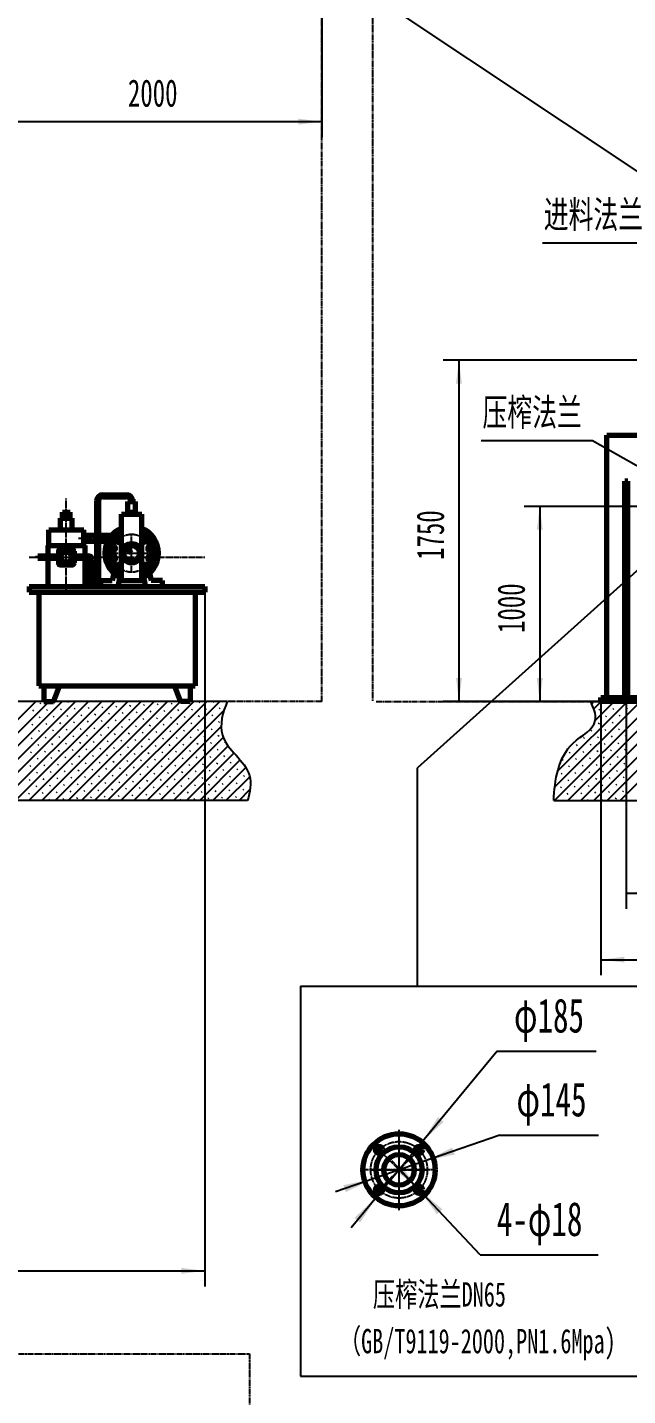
# Model space of a CAD drawing. Header units: millimetres. Extents: x -11880 to 11880, y -8400 to 8400.
# Drawn here: x 2953 to 6029, y -2585 to 4434 of the extents above; entities that cross this region are included whole.
import ezdxf

# ---------------------------------------------------------------- set-up
doc = ezdxf.new("R2010")
doc.units = ezdxf.units.MM
for name, pattern in [('EB_DASH', [6, 3, -3]), ('EB_DASHDOT', [39, 30, -3, 3, -3]), ('EB_DASHDOTDOT', [45, 30, -3, 3, -3, 3, -3])]:
    doc.linetypes.add(name, pattern=pattern)
for name, color, linetype, lineweight in [('CAXA0', 7, 'Continuous', 70), ('CAXA1', 1, 'EB_DASHDOT', 25), ('CAXA2', 6, 'EB_DASH', 25), ('CAXA3', 7, 'Continuous', 25), ('CAXA4', 3, 'Continuous', 25), ('CAXA5', 4, 'Continuous', 25)]:
    doc.layers.add(name, color=color, linetype=linetype, lineweight=lineweight)
doc.styles.add('标准', font='', dxfattribs={"width": 0.667})
doc.styles.get('标准').set_extended_font_data('FangSong_GB2312')
doc.dimstyles.new('标准', dxfattribs={"dimscale": 40, "dimtxt": 3.5, "dimasz": 3, "dimexe": 2, "dimexo": 0, "dimtad": 1, "dimdec": 1, "dimzin": 12, "dimdsep": 46, "dimtxsty": '标准', "dimcen": 0, "dimdle": 4, "dimaunit": 1, "dimazin": 2, "dimtfac": 1, "dimtdec": 3, "dimtmove": 0, "dimatfit": 3, "dimfxl": 1, "dimtolj": 1, "dimtzin": 0, "dimarcsym": 0})

# ---------------------------------------------------------------- blocks, each defined once
blk = doc.blocks.new('*D33')
at = {"layer": 'CAXA4', "linetype": 'Continuous', "lineweight": 25}
blk.add_hatch(color=0, dxfattribs=at).paths.add_polyline_path([(7422.4, 2726.7), (7320.8, 2792.1), (7307.8, 2765.1)], flags=0)
at = {"layer": 'CAXA4', "color": 0, "linetype": 'Continuous', "lineweight": 25}
for p, q in [((6171.1, 3327.7), (5592.3, 3327.7)), ((7422.4, 2726.7), (6171.1, 3327.7))]:
    blk.add_line(p, q, dxfattribs=at)
at = {"layer": 'CAXA4', "color": 0, "linetype": 'Continuous', "lineweight": 25, "insert": (5599.3, 3544.5), "char_height": 140, "attachment_point": 1, "style": '标准'}
blk.add_mtext('\\fFangSong_GB2312|b0|i0|p34;进料法兰', dxfattribs=at)
blk = doc.blocks.new('*D46')
at = {"layer": 'CAXA4', "linetype": 'Continuous', "lineweight": 25}
for points in [[(5164.7, 2726.7), (5149.7, 2606.7), (5179.7, 2606.7)], [(5164.7, 976.7), (5149.7, 1096.7), (5179.7, 1096.7)]]:
    blk.add_hatch(color=0, dxfattribs=at).paths.add_polyline_path(points, flags=0)
at = {"layer": 'CAXA4', "color": 0, "linetype": 'Continuous', "lineweight": 25}
for p, q in [((8175.4, 2726.7), (5084.7, 2726.7)), ((5164.7, 2726.7), (5164.7, 976.7)), ((8192.4, 976.7), (5084.7, 976.7))]:
    blk.add_line(p, q, dxfattribs=at)
at = {"layer": 'CAXA4', "color": 0, "linetype": 'Continuous', "lineweight": 25, "insert": (4947.9, 1702.7), "char_height": 140, "attachment_point": 1, "rotation": 90, "style": '标准'}
blk.add_mtext('\\fFangSong_GB2312|b0|i0|p34;1750', dxfattribs=at)
blk = doc.blocks.new('CAXBLOCK45', base_point=(6122.4, 1916.7))
at = {"layer": 'CAXA0'}
for p, q in [((6379.9, 2431.7), (6339.9, 2391.7)), ((6339.9, 2371.7), (6339.9, 2391.7)), ((6399.9, 2431.7), (6379.9, 2431.7)), ((6399.9, 2451.7), (6419.9, 2451.7)), ((6399.9, 2451.7), (6399.9, 2371.7)), ((6419.9, 2451.7), (6419.9, 2371.7)), ((5922.4, 996.7), (5922.4, 2341.7)), ((5922.4, 2341.7), (6612.4, 2341.7)), ((6332.4, 2371.7), (6612.4, 2371.7)), ((6332.4, 2371.7), (6332.4, 2341.7)), ((6510.4, 2341.7), (6510.4, 2246.7)), ((6524.4, 2341.7), (6524.4, 2246.7)), ((6612.4, 2371.7), (6612.4, 2301.7)), ((6612.4, 2301.7), (6122.4, 1916.7)), ((6510.4, 2246.7), (6524.4, 2246.7)), ((6029.4, 2106.7), (6015.4, 2106.7)), ((6015.4, 996.7), (6015.4, 2106.7)), ((6029.4, 996.7), (6029.4, 2106.7)), ((5922.4, 996.7), (5922.4, 2081.7)), ((6122.4, 996.7), (6122.4, 1916.7)), ((5892.4, 976.7), (5892.4, 996.7)), ((5892.4, 996.7), (6152.4, 996.7)), ((6152.4, 976.7), (6152.4, 996.7)), ((6152.4, 976.7), (5892.4, 976.7))]:
    blk.add_line(p, q, dxfattribs=at)
at = {"layer": 'CAXA0', "color": 6, "linetype": 'EB_DASHDOTDOT', "lineweight": 25}
blk.add_line((6419.9, 2376.7), (6612.4, 2376.7), dxfattribs=at)
at = {"layer": 'CAXA1', "linetype": 'EB_DASHDOT', "lineweight": 25}
for p, q in [((6452.4, 2374.7), (6452.4, 2338.7)), ((6517.4, 2344.7), (6517.4, 2243.7)), ((6582.4, 2374.7), (6582.4, 2338.7)), ((6022.4, 996.7), (6022.4, 2108.3)), ((6022.4, 999.7), (6022.4, 973.7))]:
    blk.add_line(p, q, dxfattribs=at)
at = {"layer": 'CAXA2', "color": 6, "linetype": 'EB_DASH', "lineweight": 25}
for p, q in [((6437.4, 2371.7), (6437.4, 2341.7)), ((6467.4, 2371.7), (6467.4, 2341.7)), ((6567.4, 2371.7), (6567.4, 2341.7)), ((6597.4, 2371.7), (6597.4, 2341.7))]:
    blk.add_line(p, q, dxfattribs=at)
blk = doc.blocks.new('*D50')
at = {"layer": 'CAXA4', "linetype": 'Continuous', "lineweight": 25}
blk.add_hatch(color=0, dxfattribs=at).paths.add_polyline_path([(6443.6, 1976.7), (6346.5, 2048.8), (6331.8, 2022.7)], flags=0)
at = {"layer": 'CAXA4', "color": 0, "linetype": 'Continuous', "lineweight": 25}
for p, q in [((5849, 2313.2), (5278.3, 2313.2)), ((6443.6, 1976.7), (5849, 2313.2))]:
    blk.add_line(p, q, dxfattribs=at)
at = {"layer": 'CAXA4', "color": 0, "linetype": 'Continuous', "lineweight": 25, "insert": (5285.3, 2530), "char_height": 140, "attachment_point": 1, "style": '标准'}
blk.add_mtext('\\fFangSong_GB2312|b0|i0|p34;压榨法兰', dxfattribs=at)
blk = doc.blocks.new('*D51')
at = {"layer": 'CAXA4', "linetype": 'Continuous', "lineweight": 25}
for points in [[(5578.9, 1976.7), (5563.9, 1856.7), (5593.9, 1856.7)], [(5578.9, 976.7), (5563.9, 1096.7), (5593.9, 1096.7)]]:
    blk.add_hatch(color=0, dxfattribs=at).paths.add_polyline_path(points, flags=0)
at = {"layer": 'CAXA4', "color": 0, "linetype": 'Continuous', "lineweight": 25}
for p, q in [((6516.6, 1976.7), (5498.9, 1976.7)), ((5578.9, 1976.7), (5578.9, 976.7)), ((6652.4, 976.7), (5498.9, 976.7))]:
    blk.add_line(p, q, dxfattribs=at)
at = {"layer": 'CAXA4', "color": 0, "linetype": 'Continuous', "lineweight": 25, "insert": (5362.1, 1327.7), "char_height": 140, "attachment_point": 1, "rotation": 90, "style": '标准'}
blk.add_mtext('\\fFangSong_GB2312|b0|i0|p34;1000', dxfattribs=at)
blk = doc.blocks.new('*D53')
at = {"layer": 'CAXA4', "linetype": 'Continuous', "lineweight": 25}
for points in [[(6022.4, -7.3), (6142.4, -22.3), (6142.4, 7.7)], [(8822.4, -7.3), (8702.4, -22.3), (8702.4, 7.7)]]:
    blk.add_hatch(color=0, dxfattribs=at).paths.add_polyline_path(points, flags=0)
at = {"layer": 'CAXA4', "color": 0, "linetype": 'Continuous', "lineweight": 25}
for p, q in [((6022.4, 996.7), (6022.4, -87.3)), ((8822.4, 996.7), (8822.4, -87.3)), ((6022.4, -7.3), (8822.4, -7.3))]:
    blk.add_line(p, q, dxfattribs=at)
at = {"layer": 'CAXA4', "color": 0, "linetype": 'Continuous', "lineweight": 25, "insert": (7273.5, 209.5), "char_height": 140, "attachment_point": 1, "style": '标准'}
blk.add_mtext('\\fFangSong_GB2312|b0|i0|p34;2800', dxfattribs=at)
blk = doc.blocks.new('*D54')
at = {"layer": 'CAXA4', "linetype": 'Continuous', "lineweight": 25}
for points in [[(5892.4, -348.6), (6012.4, -363.6), (6012.4, -333.6)], [(8952.4, -348.6), (8832.4, -363.6), (8832.4, -333.6)]]:
    blk.add_hatch(color=0, dxfattribs=at).paths.add_polyline_path(points, flags=0)
at = {"layer": 'CAXA4', "color": 0, "linetype": 'Continuous', "lineweight": 25}
for p, q in [((5892.4, 996.7), (5892.4, -428.6)), ((8952.4, 996.7), (8952.4, -428.6)), ((5892.4, -348.6), (8952.4, -348.6))]:
    blk.add_line(p, q, dxfattribs=at)
at = {"layer": 'CAXA4', "color": 0, "linetype": 'Continuous', "lineweight": 25, "insert": (7273.5, -131.8), "char_height": 140, "attachment_point": 1, "style": '标准'}
blk.add_mtext('\\fFangSong_GB2312|b0|i0|p34;3060', dxfattribs=at)
blk = doc.blocks.new('CAXBLOCK258', base_point=(3124.4, 1744.7))
at = {"layer": 'CAXA0'}
for p, q in [((3124.4, 1752.2), (3117.9, 1748.4)), ((3117.9, 1748.4), (3117.9, 1740.9)), ((3117.9, 1740.9), (3124.4, 1737.2)), ((3130.9, 1748.4), (3124.4, 1752.2)), ((3124.4, 1737.2), (3130.9, 1740.9)), ((3130.9, 1740.9), (3130.9, 1748.4))]:
    blk.add_line(p, q, dxfattribs=at)
blk.add_circle((3124.4, 1744.7), 6.5, dxfattribs=at)
at = {"layer": 'CAXA1', "linetype": 'EB_DASHDOT', "lineweight": 25}
for p, q in [((3124.4, 1734.2), (3124.4, 1755.2)), ((3133.9, 1744.7), (3114.9, 1744.7))]:
    blk.add_line(p, q, dxfattribs=at)
blk = doc.blocks.new('CAXBLOCK259', base_point=(3124.4, 1744.7))
at = {"layer": 'CAXA0'}
for p, q in [((3124.4, 1752.2), (3117.9, 1748.4)), ((3117.9, 1748.4), (3117.9, 1740.9)), ((3117.9, 1740.9), (3124.4, 1737.2)), ((3130.9, 1748.4), (3124.4, 1752.2)), ((3124.4, 1737.2), (3130.9, 1740.9)), ((3130.9, 1740.9), (3130.9, 1748.4))]:
    blk.add_line(p, q, dxfattribs=at)
blk.add_circle((3124.4, 1744.7), 6.5, dxfattribs=at)
at = {"layer": 'CAXA1', "linetype": 'EB_DASHDOT', "lineweight": 25}
for p, q in [((3124.4, 1734.2), (3124.4, 1755.2)), ((3133.9, 1744.7), (3114.9, 1744.7))]:
    blk.add_line(p, q, dxfattribs=at)
blk = doc.blocks.new('CAXBLOCK260', base_point=(3180.4, 1744.7))
at = {"layer": 'CAXA0'}
for p, q in [((3173.9, 1748.4), (3180.4, 1752.2)), ((3173.9, 1740.9), (3173.9, 1748.4)), ((3180.4, 1737.2), (3173.9, 1740.9)), ((3180.4, 1752.2), (3186.9, 1748.4)), ((3186.9, 1740.9), (3180.4, 1737.2)), ((3186.9, 1748.4), (3186.9, 1740.9))]:
    blk.add_line(p, q, dxfattribs=at)
blk.add_circle((3180.4, 1744.7), 6.5, dxfattribs=at)
at = {"layer": 'CAXA1', "linetype": 'EB_DASHDOT', "lineweight": 25}
for p, q in [((3180.4, 1734.2), (3180.4, 1755.2)), ((3170.9, 1744.7), (3189.9, 1744.7))]:
    blk.add_line(p, q, dxfattribs=at)
blk = doc.blocks.new('CAXBLOCK261', base_point=(3180.4, 1744.7))
at = {"layer": 'CAXA0'}
for p, q in [((3173.9, 1748.4), (3180.4, 1752.2)), ((3173.9, 1740.9), (3173.9, 1748.4)), ((3180.4, 1737.2), (3173.9, 1740.9)), ((3180.4, 1752.2), (3186.9, 1748.4)), ((3186.9, 1740.9), (3180.4, 1737.2)), ((3186.9, 1748.4), (3186.9, 1740.9))]:
    blk.add_line(p, q, dxfattribs=at)
blk.add_circle((3180.4, 1744.7), 6.5, dxfattribs=at)
at = {"layer": 'CAXA1', "linetype": 'EB_DASHDOT', "lineweight": 25}
for p, q in [((3180.4, 1734.2), (3180.4, 1755.2)), ((3170.9, 1744.7), (3189.9, 1744.7))]:
    blk.add_line(p, q, dxfattribs=at)
blk = doc.blocks.new('CAXBLOCK262', base_point=(3124.4, 1688.7))
at = {"layer": 'CAXA0'}
for p, q in [((3117.9, 1692.4), (3124.4, 1696.2)), ((3117.9, 1684.9), (3117.9, 1692.4)), ((3124.4, 1681.2), (3117.9, 1684.9)), ((3124.4, 1696.2), (3130.9, 1692.4)), ((3130.9, 1684.9), (3124.4, 1681.2)), ((3130.9, 1692.4), (3130.9, 1684.9))]:
    blk.add_line(p, q, dxfattribs=at)
blk.add_circle((3124.4, 1688.7), 6.5, dxfattribs=at)
at = {"layer": 'CAXA1', "linetype": 'EB_DASHDOT', "lineweight": 25}
for p, q in [((3133.9, 1688.7), (3114.9, 1688.7)), ((3124.4, 1699.2), (3124.4, 1678.2))]:
    blk.add_line(p, q, dxfattribs=at)
blk = doc.blocks.new('CAXBLOCK263', base_point=(3124.4, 1688.7))
at = {"layer": 'CAXA0'}
for p, q in [((3117.9, 1692.4), (3124.4, 1696.2)), ((3117.9, 1684.9), (3117.9, 1692.4)), ((3124.4, 1681.2), (3117.9, 1684.9)), ((3124.4, 1696.2), (3130.9, 1692.4)), ((3130.9, 1684.9), (3124.4, 1681.2)), ((3130.9, 1692.4), (3130.9, 1684.9))]:
    blk.add_line(p, q, dxfattribs=at)
blk.add_circle((3124.4, 1688.7), 6.5, dxfattribs=at)
at = {"layer": 'CAXA1', "linetype": 'EB_DASHDOT', "lineweight": 25}
for p, q in [((3133.9, 1688.7), (3114.9, 1688.7)), ((3124.4, 1699.2), (3124.4, 1678.2))]:
    blk.add_line(p, q, dxfattribs=at)
blk = doc.blocks.new('CAXBLOCK264', base_point=(3180.4, 1688.7))
at = {"layer": 'CAXA0'}
for p, q in [((3180.4, 1696.2), (3173.9, 1692.4)), ((3173.9, 1692.4), (3173.9, 1684.9)), ((3173.9, 1684.9), (3180.4, 1681.2)), ((3186.9, 1692.4), (3180.4, 1696.2)), ((3180.4, 1681.2), (3186.9, 1684.9)), ((3186.9, 1684.9), (3186.9, 1692.4))]:
    blk.add_line(p, q, dxfattribs=at)
blk.add_circle((3180.4, 1688.7), 6.5, dxfattribs=at)
at = {"layer": 'CAXA1', "linetype": 'EB_DASHDOT', "lineweight": 25}
for p, q in [((3170.9, 1688.7), (3189.9, 1688.7)), ((3180.4, 1699.2), (3180.4, 1678.2))]:
    blk.add_line(p, q, dxfattribs=at)
blk = doc.blocks.new('CAXBLOCK265', base_point=(3418.2, 1805.4))
at = {"layer": 'CAXA0'}
for p, q in [((3410.4, 1807.4), (3416.1, 1813.2)), ((3412.5, 1799.6), (3410.4, 1807.4)), ((3412.5, 1799.6), (3420.4, 1797.6)), ((3423.9, 1811.1), (3416.1, 1813.2)), ((3423.9, 1811.1), (3416.1, 1813.2)), ((3420.4, 1797.6), (3426, 1803.3)), ((3423.9, 1811.1), (3426, 1803.3))]:
    blk.add_line(p, q, dxfattribs=at)
blk.add_circle((3418.2, 1805.4), 8.08, dxfattribs=at)
for start, end in [(45.21262, 225.21262), (225.21262, 45.21262)]:
    blk.add_arc((3418.2, 1805.4), 11.8, start, end, dxfattribs=at)
at = {"layer": 'CAXA1', "linetype": 'EB_DASHDOT', "lineweight": 25}
for p, q in [((3428.8, 1794.9), (3407.7, 1815.8)), ((3407.8, 1794.8), (3428.7, 1815.9))]:
    blk.add_line(p, q, dxfattribs=at)
blk = doc.blocks.new('CAXBLOCK266', base_point=(3393.2, 1761.6))
at = {"layer": 'CAXA0'}
for p, q in [((3385.4, 1759.4), (3387.4, 1767.3)), ((3391.1, 1753.7), (3385.4, 1759.4)), ((3395.2, 1769.4), (3387.4, 1767.3)), ((3395.2, 1769.4), (3387.4, 1767.3)), ((3391.1, 1753.7), (3398.9, 1755.9)), ((3395.2, 1769.4), (3401, 1763.7)), ((3398.9, 1755.9), (3401, 1763.7))]:
    blk.add_line(p, q, dxfattribs=at)
blk.add_circle((3393.2, 1761.6), 8.08, dxfattribs=at)
for start, end in [(75.21262, 255.21262), (255.21262, 75.21262)]:
    blk.add_arc((3393.2, 1761.6), 11.8, start, end, dxfattribs=at)
at = {"layer": 'CAXA1', "linetype": 'EB_DASHDOT', "lineweight": 25}
for p, q in [((3407.5, 1757.8), (3378.8, 1765.3)), ((3389.4, 1747.2), (3396.9, 1775.9))]:
    blk.add_line(p, q, dxfattribs=at)
blk = doc.blocks.new('CAXBLOCK267', base_point=(3393.3, 1711.1))
at = {"layer": 'CAXA0'}
for p, q in [((3391.2, 1718.9), (3385.5, 1713.2)), ((3391.2, 1718.9), (3385.5, 1713.2)), ((3387.7, 1705.4), (3385.5, 1713.2)), ((3395.5, 1703.3), (3387.7, 1705.4)), ((3391.2, 1718.9), (3399, 1716.8)), ((3395.5, 1703.3), (3401.2, 1709)), ((3401.2, 1709), (3399, 1716.8))]:
    blk.add_line(p, q, dxfattribs=at)
blk.add_circle((3393.3, 1711.1), 8.08, dxfattribs=at)
for start, end in [(105.21262, 285.21262), (285.21262, 105.21262)]:
    blk.add_arc((3393.3, 1711.1), 11.8, start, end, dxfattribs=at)
at = {"layer": 'CAXA1', "linetype": 'EB_DASHDOT', "lineweight": 25}
for p, q in [((3407.7, 1715), (3379, 1707.2)), ((3397.2, 1696.8), (3389.5, 1725.4))]:
    blk.add_line(p, q, dxfattribs=at)
blk = doc.blocks.new('CAXBLOCK268', base_point=(3418.7, 1667.5))
at = {"layer": 'CAXA0'}
for p, q in [((3413, 1673.2), (3410.9, 1665.4)), ((3413, 1673.2), (3410.9, 1665.4)), ((3416.7, 1659.7), (3410.9, 1665.4)), ((3413, 1673.2), (3420.8, 1675.3)), ((3424.5, 1661.8), (3416.7, 1659.7)), ((3426.5, 1669.6), (3420.8, 1675.3)), ((3424.5, 1661.8), (3426.5, 1669.6))]:
    blk.add_line(p, q, dxfattribs=at)
blk.add_circle((3418.7, 1667.5), 8.08, dxfattribs=at)
for start, end in [(135.21262, 315.21262), (315.21262, 135.21262)]:
    blk.add_arc((3418.7, 1667.5), 11.8, start, end, dxfattribs=at)
at = {"layer": 'CAXA1', "linetype": 'EB_DASHDOT', "lineweight": 25}
for p, q in [((3429.3, 1657), (3408.2, 1677.9)), ((3429.2, 1678), (3408.3, 1656.9))]:
    blk.add_line(p, q, dxfattribs=at)
blk = doc.blocks.new('CAXBLOCK269', base_point=(3556.6, 1805.4))
at = {"layer": 'CAXA0'}
for p, q in [((3550.9, 1811.1), (3548.8, 1803.3)), ((3554.5, 1797.6), (3548.8, 1803.3)), ((3550.9, 1811.1), (3558.7, 1813.2)), ((3550.9, 1811.1), (3558.7, 1813.2)), ((3562.3, 1799.6), (3554.5, 1797.6)), ((3564.4, 1807.4), (3558.7, 1813.2)), ((3562.3, 1799.6), (3564.4, 1807.4))]:
    blk.add_line(p, q, dxfattribs=at)
blk.add_circle((3556.6, 1805.4), 8.08, dxfattribs=at)
for start, end in [(134.78738, 314.78738), (314.78738, 134.78738)]:
    blk.add_arc((3556.6, 1805.4), 11.8, start, end, dxfattribs=at)
at = {"layer": 'CAXA1', "linetype": 'EB_DASHDOT', "lineweight": 25}
for p, q in [((3546.1, 1794.9), (3567.2, 1815.8)), ((3567.1, 1794.8), (3546.2, 1815.9))]:
    blk.add_line(p, q, dxfattribs=at)
blk = doc.blocks.new('CAXBLOCK270', base_point=(3581.7, 1761.6))
at = {"layer": 'CAXA0'}
for p, q in [((3579.6, 1769.4), (3573.9, 1763.7)), ((3576, 1755.9), (3573.9, 1763.7)), ((3583.8, 1753.7), (3576, 1755.9)), ((3579.6, 1769.4), (3587.4, 1767.3)), ((3579.6, 1769.4), (3587.4, 1767.3)), ((3583.8, 1753.7), (3589.5, 1759.4)), ((3589.5, 1759.4), (3587.4, 1767.3))]:
    blk.add_line(p, q, dxfattribs=at)
blk.add_circle((3581.7, 1761.6), 8.08, dxfattribs=at)
for start, end in [(104.78738, 284.78738), (284.78738, 104.78738)]:
    blk.add_arc((3581.7, 1761.6), 11.8, start, end, dxfattribs=at)
at = {"layer": 'CAXA1', "linetype": 'EB_DASHDOT', "lineweight": 25}
for p, q in [((3567.4, 1757.8), (3596, 1765.3)), ((3585.5, 1747.2), (3577.9, 1775.9))]:
    blk.add_line(p, q, dxfattribs=at)
blk = doc.blocks.new('CAXBLOCK271', base_point=(3581.5, 1711.1))
at = {"layer": 'CAXA0'}
for p, q in [((3573.7, 1709), (3575.8, 1716.8)), ((3579.4, 1703.3), (3573.7, 1709)), ((3583.6, 1718.9), (3575.8, 1716.8)), ((3579.4, 1703.3), (3587.2, 1705.4)), ((3583.6, 1718.9), (3589.3, 1713.2)), ((3583.6, 1718.9), (3589.3, 1713.2)), ((3587.2, 1705.4), (3589.3, 1713.2))]:
    blk.add_line(p, q, dxfattribs=at)
blk.add_circle((3581.5, 1711.1), 8.08, dxfattribs=at)
for start, end in [(74.78738, 254.78738), (254.78738, 74.78738)]:
    blk.add_arc((3581.5, 1711.1), 11.8, start, end, dxfattribs=at)
at = {"layer": 'CAXA1', "linetype": 'EB_DASHDOT', "lineweight": 25}
for p, q in [((3567.2, 1715), (3595.8, 1707.2)), ((3577.6, 1696.8), (3585.4, 1725.4))]:
    blk.add_line(p, q, dxfattribs=at)
blk = doc.blocks.new('CAXBLOCK272', base_point=(3556.1, 1667.5))
at = {"layer": 'CAXA0'}
for p, q in [((3548.3, 1669.6), (3554.1, 1675.3)), ((3550.4, 1661.8), (3548.3, 1669.6)), ((3550.4, 1661.8), (3558.2, 1659.7)), ((3561.9, 1673.2), (3554.1, 1675.3)), ((3558.2, 1659.7), (3563.9, 1665.4)), ((3561.9, 1673.2), (3563.9, 1665.4)), ((3561.9, 1673.2), (3563.9, 1665.4))]:
    blk.add_line(p, q, dxfattribs=at)
blk.add_circle((3556.1, 1667.5), 8.08, dxfattribs=at)
for start, end in [(44.78738, 224.78738), (224.78738, 44.78738)]:
    blk.add_arc((3556.1, 1667.5), 11.8, start, end, dxfattribs=at)
at = {"layer": 'CAXA1', "linetype": 'EB_DASHDOT', "lineweight": 25}
for p, q in [((3545.6, 1657), (3566.6, 1677.9)), ((3545.7, 1678), (3566.6, 1656.9))]:
    blk.add_line(p, q, dxfattribs=at)
blk = doc.blocks.new('CAXBLOCK257', base_point=(3242.4, 1828.8))
at = {"layer": 'CAXA0', "color": 7, "linetype": 'Continuous', "lineweight": 70}
for p, q in [((3339.4, 2036.7), (3460.4, 2036.7)), ((3307.4, 2004.7), (3307.4, 1566.7)), ((3317.4, 2004.7), (3317.4, 1566.7)), ((3339.4, 2026.7), (3460.4, 2026.7)), ((3467.4, 2001.7), (3507.4, 2001.7)), ((3467.4, 1946.7), (3467.4, 2001.7)), ((3482.4, 2001.7), (3482.4, 2004.7)), ((3492.4, 2001.7), (3492.4, 2004.7)), ((3507.4, 1946.7), (3507.4, 2001.7)), ((3122.4, 1856.7), (3122.4, 1916.7)), ((3122.4, 1916.7), (3182.4, 1916.7)), ((3132.4, 1946.7), (3172.4, 1946.7)), ((3132.4, 1916.7), (3132.4, 1946.7)), ((3172.4, 1916.7), (3172.4, 1946.7)), ((3182.4, 1856.7), (3182.4, 1916.7)), ((3434.9, 1596.7), (3434.9, 1936.7)), ((3434.9, 1936.7), (3539.9, 1936.7)), ((3457.4, 1936.7), (3457.4, 1946.7)), ((3457.4, 1946.7), (3517.4, 1946.7)), ((3517.4, 1936.7), (3517.4, 1946.7)), ((3539.9, 1596.7), (3539.9, 1936.7)), ((3062.4, 1776.7), (3062.4, 1856.7)), ((3062.4, 1856.7), (3242.4, 1856.7)), ((3242.4, 1776.7), (3242.4, 1856.7)), ((3242.4, 1828.8), (3307.4, 1828.8)), ((3317.4, 1828.8), (3385.3, 1828.8)), ((3057.4, 1776.7), (3247.4, 1776.7)), ((3057.4, 1776.7), (3057.4, 1722.7)), ((3122.4, 1756.7), (3182.4, 1756.7)), ((3242.4, 1798.8), (3307.4, 1798.8)), ((3247.4, 1776.7), (3247.4, 1566.7)), ((3317.4, 1798.8), (3364.7, 1798.8)), ((3393.6, 1798.8), (3398.2, 1798.8)), ((3487.4, 1736.7), (3459, 1764.8)), ((3459, 1764.8), (3460.2, 1762.7)), ((3459, 1764.8), (3461.1, 1763.6)), ((3460.2, 1762.7), (3460.2, 1763.6)), ((3461.1, 1763.6), (3460.2, 1763.6)), ((3007.4, 1722.7), (3102.4, 1722.7)), ((3007.4, 1722.7), (3007.4, 1710.7)), ((3007.4, 1710.7), (3102.4, 1710.7)), ((3057.4, 1710.7), (3057.4, 1566.7)), ((3102.4, 1730.7), (3122.4, 1730.7)), ((3102.4, 1730.7), (3102.4, 1702.7)), ((3102.4, 1702.7), (3122.4, 1702.7)), ((3112.4, 1746.7), (3112.4, 1730.7)), ((3112.4, 1702.7), (3112.4, 1686.7)), ((3122.4, 1730.7), (3122.4, 1702.7)), ((3137.4, 1741.7), (3167.4, 1741.7)), ((3137.4, 1691.7), (3167.4, 1691.7)), ((3202.4, 1730.7), (3182.4, 1730.7)), ((3182.4, 1730.7), (3182.4, 1702.7)), ((3202.4, 1702.7), (3182.4, 1702.7)), ((3192.4, 1746.7), (3192.4, 1730.7)), ((3192.4, 1702.7), (3192.4, 1686.7)), ((3202.4, 1730.7), (3202.4, 1702.7)), ((3202.4, 1722.7), (3265.4, 1722.7)), ((3202.4, 1710.7), (3265.4, 1710.7)), ((3275.4, 1700.7), (3275.4, 1566.7)), ((3287.4, 1700.7), (3287.4, 1566.7)), ((3122.4, 1676.7), (3182.4, 1676.7)), ((3395.5, 1634.5), (3387.4, 1596.7)), ((3579.4, 1634.5), (3587.5, 1596.7)), ((2962.4, 1566.7), (2962.4, 1536.7)), ((2962.4, 1566.7), (3862.4, 1566.7)), ((3287.4, 1566.7), (3287.4, 1596.7)), ((3329.2, 1596.7), (3387.4, 1596.7)), ((3329.2, 1566.7), (3329.2, 1596.7)), ((3426.7, 1613.3), (3416.7, 1566.7)), ((3434.9, 1596.7), (3539.9, 1596.7)), ((3548.2, 1613.3), (3558.2, 1566.7)), ((3645.7, 1596.7), (3587.5, 1596.7)), ((3645.7, 1566.7), (3645.7, 1596.7)), ((3862.4, 1566.7), (3862.4, 1536.7)), ((2962.4, 1536.7), (3862.4, 1536.7)), ((3012.4, 1536.7), (3012.4, 1056.7)), ((3812.4, 1536.7), (3812.4, 1056.7)), ((3012.4, 1056.7), (3812.4, 1056.7)), ((3037.6, 1056.7), (3037.6, 976.7)), ((3087.6, 976.7), (3117.6, 1056.7)), ((3737.2, 976.7), (3707.2, 1056.7)), ((3787.2, 1056.7), (3787.2, 976.7)), ((3037.6, 976.7), (3087.6, 976.7)), ((3787.2, 976.7), (3737.2, 976.7))]:
    blk.add_line(p, q, dxfattribs=at)
for centre, radius in [((3152.4, 1931.7), 12.1), ((3487.4, 1736.7), 50), ((3447.4, 1736.7), 2.5), ((3527.4, 1736.7), 2.5)]:
    blk.add_circle(centre, radius, dxfattribs=at)
at = {"layer": 'CAXA0', "color": 6, "linetype": 'Continuous', "lineweight": 70}
blk.add_circle((3487.4, 1736.7), 40, dxfattribs=at)
at = {"layer": 'CAXA0', "color": 7, "linetype": 'Continuous', "lineweight": 70}
for centre, radius, start, end in [((3339.4, 2004.7), 32, 90, 180), ((3460.4, 2004.7), 32, 0, 90), ((3339.4, 2004.7), 22, 90, 180), ((3460.4, 2004.7), 22, 0, 90), ((3487.4, 1736.7), 137.5, 112.44635, 247.55365), ((3487.4, 1736.7), 112.5, 117.81814, 242.18186), ((3487.4, 1736.7), 137.5, 292.44635, 67.55365), ((3487.4, 1736.7), 112.5, 297.81814, 62.18186), ((3122.4, 1746.7), 10, 90, 180), ((3182.4, 1746.7), 10, 0, 90), ((3122.4, 1686.7), 10, 180, 270), ((3121.8, 1744.5), 15.9, 272.20843, 349.62033), ((3121.8, 1688.8), 15.9, 10.37967, 87.79157), ((3183, 1744.5), 15.9, 190.37967, 267.79157), ((3183, 1688.8), 15.9, 92.20843, 169.62033), ((3182.4, 1686.7), 10, 270, 0), ((3265.4, 1700.7), 22, 0, 90), ((3265.4, 1700.7), 10, 0, 90)]:
    blk.add_arc(centre, radius, start, end, dxfattribs=at)
at = {"layer": 'CAXA1', "color": 1, "linetype": 'EB_DASHDOT', "lineweight": 25}
for p, q in [((3152.4, 1546.4), (3152.4, 2017.5)), ((3214.7, 1813.8), (3398.2, 1813.8)), ((2962.4, 1716.7), (3862.4, 1716.7))]:
    blk.add_line(p, q, dxfattribs=at)
at = {"layer": 'CAXA1', "color": 7, "linetype": 'EB_DASHDOT', "lineweight": 25}
for p, q in [((3137.3, 1931.7), (3167.6, 1931.7)), ((3487.4, 1636.2), (3487.4, 1837.2)), ((3487.4, 1693.7), (3487.4, 1779.7)), ((3386.9, 1736.7), (3587.9, 1736.7)), ((3444.4, 1736.7), (3530.4, 1736.7))]:
    blk.add_line(p, q, dxfattribs=at)
at = {"layer": 'CAXA1', "color": 1, "linetype": 'EB_DASHDOT', "lineweight": 25}
blk.add_circle((3487.4, 1736.7), 97.5, dxfattribs=at)
at = {"layer": 'CAXA0', "color": 7, "linetype": 'Continuous', "lineweight": 70}
for name, p in [('CAXBLOCK258', (3124.4, 1744.7)), ('CAXBLOCK259', (3124.4, 1744.7)), ('CAXBLOCK260', (3180.4, 1744.7)), ('CAXBLOCK261', (3180.4, 1744.7)), ('CAXBLOCK266', (3393.2, 1761.6)), ('CAXBLOCK265', (3418.2, 1805.4)), ('CAXBLOCK269', (3556.6, 1805.4)), ('CAXBLOCK270', (3581.7, 1761.6)), ('CAXBLOCK262', (3124.4, 1688.7)), ('CAXBLOCK263', (3124.4, 1688.7)), ('CAXBLOCK264', (3180.4, 1688.7)), ('CAXBLOCK267', (3393.3, 1711.1)), ('CAXBLOCK271', (3581.5, 1711.1)), ('CAXBLOCK268', (3418.7, 1667.5)), ('CAXBLOCK272', (3556.1, 1667.5))]:
    blk.add_blockref(name, p, dxfattribs=at)
blk = doc.blocks.new('*D304')
at = {"layer": 'CAXA4', "linetype": 'Continuous', "lineweight": 25}
for points in [[(-9267.6, -1944.8), (-9147.6, -1959.8), (-9147.6, -1929.8)], [(3862.4, -1944.8), (3742.4, -1959.8), (3742.4, -1929.8)]]:
    blk.add_hatch(color=0, dxfattribs=at).paths.add_polyline_path(points, flags=0)
at = {"layer": 'CAXA4', "color": 0, "linetype": 'Continuous', "lineweight": 25}
for p, q in [((-9267.6, 2376.7), (-9267.6, -2024.8)), ((3862.4, 1536.7), (3862.4, -2024.8)), ((-9267.6, -1944.8), (3862.4, -1944.8))]:
    blk.add_line(p, q, dxfattribs=at)
at = {"layer": 'CAXA4', "color": 0, "linetype": 'Continuous', "lineweight": 25, "insert": (-2890.5, -1728), "char_height": 140, "attachment_point": 1, "style": '标准'}
blk.add_mtext('\\fFangSong_GB2312|b0|i0|p34;13130', dxfattribs=at)
blk = doc.blocks.new('CAXBLOCK312')
at = {"layer": 'CAXA0', "color": 0, "linetype": 'Continuous', "lineweight": 25}
for p, q in [((5654.6, 468.5), (6162.8, 976.7)), ((5656.4, 537.7), (6095.4, 976.7)), ((5670.9, 619.5), (6028.1, 976.7)), ((5721.9, 468.5), (6230.1, 976.7)), ((5789.3, 468.5), (6297.5, 976.7)), ((5849.7, 966.7), (5853.3, 970.3)), ((5855.7, 939), (5893.4, 976.7)), ((5856.6, 468.5), (6364.8, 976.7)), ((5863.7, 879.7), (5960.7, 976.7)), ((5883.4, 933), (5887, 936.6)), ((5920.7, 970.3), (5924.3, 973.9)), ((5924, 468.5), (6432.2, 976.7)), ((5954.4, 936.6), (5958, 940.2)), ((5991.3, 468.5), (6442.4, 919.6)), ((5991.6, 973.9), (5994.4, 976.7)), ((6025.3, 940.2), (6028.9, 943.8)), ((5879.8, 862.1), (5883.4, 865.7)), ((5917.1, 899.4), (5920.7, 903)), ((5950.8, 865.7), (5954.4, 869.3)), ((5988, 903), (5991.6, 906.6)), ((6021.7, 869.3), (6025.3, 872.9)), ((5805.3, 787.6), (5808.9, 791.2)), ((5842.6, 824.8), (5846.1, 828.4)), ((5876.2, 791.2), (5879.8, 794.8)), ((5913.5, 828.4), (5917.1, 832)), ((5947.2, 794.8), (5950.8, 798.3)), ((5984.4, 832), (5988, 835.6)), ((6018.1, 798.3), (6021.7, 801.9)), ((5730.8, 713), (5734.3, 716.6)), ((5768, 750.3), (5771.6, 753.9)), ((5801.7, 716.6), (5805.3, 720.2)), ((5839, 753.9), (5842.6, 757.5)), ((5872.6, 720.2), (5876.2, 723.8)), ((5909.9, 757.5), (5913.5, 761.1)), ((5943.6, 723.8), (5947.2, 727.4)), ((5980.9, 761.1), (5984.4, 764.7)), ((6014.5, 727.4), (6018.1, 731)), ((5693.5, 675.8), (5697.1, 679.4)), ((5727.2, 642.1), (5730.8, 645.7)), ((5764.4, 679.4), (5768, 682.9)), ((5798.1, 645.7), (5801.7, 649.3)), ((5835.4, 682.9), (5839, 686.5)), ((5869, 649.3), (5872.6, 652.9)), ((5906.3, 686.5), (5909.9, 690.1)), ((5940, 652.9), (5943.6, 656.5)), ((5977.3, 690.1), (5980.9, 693.7)), ((6010.9, 656.5), (6014.5, 660)), ((5689.9, 604.8), (5693.5, 608.4)), ((5723.6, 571.1), (5727.2, 574.7)), ((5760.8, 608.4), (5764.4, 612)), ((5794.5, 574.7), (5798.1, 578.3)), ((5831.8, 612), (5835.4, 615.6)), ((5865.5, 578.3), (5869, 581.9)), ((5902.7, 615.6), (5906.3, 619.2)), ((5936.4, 581.9), (5940, 585.5)), ((5973.7, 619.2), (5977.3, 622.8)), ((6007.3, 585.5), (6010.9, 589.1)), ((5686.3, 533.9), (5689.9, 537.5)), ((5720, 500.2), (5723.6, 503.8)), ((5757.2, 537.5), (5760.8, 541.1)), ((5790.9, 503.8), (5794.5, 507.4)), ((5828.2, 541.1), (5831.8, 544.7)), ((5861.9, 507.4), (5865.5, 511)), ((5899.1, 544.7), (5902.7, 548.2)), ((5932.8, 511), (5936.4, 514.6)), ((5970.1, 548.2), (5973.7, 551.8)), ((6003.8, 514.6), (6007.3, 518.2)), ((5755.6, 468.5), (5757.2, 470.1)), ((5824.6, 470.1), (5828.2, 473.7)), ((5895.5, 473.7), (5899.1, 477.3)), ((5966.5, 477.3), (5970.1, 480.9))]:
    blk.add_line(p, q, dxfattribs=at)
blk = doc.blocks.new('CAXBLOCK313')
at = {"layer": 'CAXA0', "color": 0, "linetype": 'Continuous', "lineweight": 25}
for p, q in [((2489, 468.5), (2997.2, 976.7)), ((2556.4, 468.5), (3064.6, 976.7)), ((2623.7, 468.5), (3131.9, 976.7)), ((2691.1, 468.5), (3199.3, 976.7)), ((2758.4, 468.5), (3266.6, 976.7)), ((2825.8, 468.5), (3334, 976.7)), ((2893.1, 468.5), (3401.3, 976.7)), ((2960.5, 468.5), (3468.7, 976.7)), ((2981.9, 927.7), (2985.5, 931.3)), ((3019.2, 964.9), (3022.8, 968.5)), ((3027.8, 468.5), (3536, 976.7)), ((3052.8, 931.3), (3056.4, 934.8)), ((3090.1, 968.5), (3093.7, 972.1)), ((3095.2, 468.5), (3603.4, 976.7)), ((3123.8, 934.8), (3127.4, 938.4)), ((3161.1, 972.1), (3164.6, 975.7)), ((3162.6, 468.5), (3670.8, 976.7)), ((3194.7, 938.4), (3198.3, 942)), ((3229.9, 468.5), (3738.1, 976.7)), ((3232, 975.7), (3233, 976.7)), ((3265.7, 942), (3269.3, 945.6)), ((3297.3, 468.5), (3805.5, 976.7)), ((3336.6, 945.6), (3340.2, 949.2)), ((3364.6, 468.5), (3872.8, 976.7)), ((3370.3, 911.9), (3373.9, 915.5)), ((3407.6, 949.2), (3411.2, 952.8)), ((3432, 468.5), (3940.2, 976.7)), ((3441.2, 915.5), (3444.8, 919.1)), ((3478.5, 952.8), (3482.1, 956.4)), ((3499.3, 468.5), (3960.6, 929.8)), ((3512.2, 919.1), (3515.8, 922.7)), ((3549.4, 956.4), (3553, 960)), ((3583.1, 922.7), (3586.7, 926.3)), ((3620.4, 960), (3624, 963.6)), ((3654.1, 926.3), (3657.7, 929.9)), ((3691.3, 963.6), (3694.9, 967.2)), ((3725, 929.9), (3728.6, 933.5)), ((3762.3, 967.2), (3765.9, 970.8)), ((3796, 933.5), (3799.5, 937.1)), ((3833.2, 970.8), (3836.8, 974.4)), ((3866.9, 937.1), (3870.5, 940.7)), ((3904.2, 974.4), (3906.5, 976.7)), ((3937.8, 940.7), (3941.4, 944.3)), ((2978.3, 856.7), (2981.9, 860.3)), ((3015.6, 894), (3019.2, 897.6)), ((3049.2, 860.3), (3052.8, 863.9)), ((3086.5, 897.6), (3090.1, 901.2)), ((3120.2, 863.9), (3123.8, 867.5)), ((3157.5, 901.2), (3161.1, 904.8)), ((3191.1, 867.5), (3194.7, 871.1)), ((3228.4, 904.8), (3232, 908.4)), ((3262.1, 871.1), (3265.7, 874.7)), ((3299.3, 908.4), (3302.9, 911.9)), ((3333, 874.7), (3336.6, 878.3)), ((3366.7, 841), (3370.3, 844.6)), ((3404, 878.3), (3407.6, 881.9)), ((3437.6, 844.6), (3441.2, 848.2)), ((3474.9, 881.9), (3478.5, 885.5)), ((3508.6, 848.2), (3512.2, 851.8)), ((3545.9, 885.5), (3549.4, 889)), ((3566.7, 468.5), (3946.3, 848.1)), ((3579.5, 851.8), (3583.1, 855.4)), ((3616.8, 889), (3620.4, 892.6)), ((3650.5, 855.4), (3654.1, 859)), ((3687.7, 892.6), (3691.3, 896.2)), ((3721.4, 859), (3725, 862.6)), ((3758.7, 896.2), (3762.3, 899.8)), ((3792.4, 862.6), (3796, 866.1)), ((3829.6, 899.8), (3833.2, 903.4)), ((3863.3, 866.1), (3866.9, 869.7)), ((3900.6, 903.4), (3904.2, 907)), ((3934.3, 869.7), (3937.8, 873.3)), ((2974.7, 785.8), (2978.3, 789.4)), ((3012, 823), (3015.6, 826.6)), ((3045.7, 789.4), (3049.2, 793)), ((3082.9, 826.6), (3086.5, 830.2)), ((3116.6, 793), (3120.2, 796.5)), ((3153.9, 830.2), (3157.5, 833.8)), ((3187.5, 796.5), (3191.1, 800.1)), ((3224.8, 833.8), (3228.4, 837.4)), ((3258.5, 800.1), (3262.1, 803.7)), ((3295.8, 837.4), (3299.3, 841)), ((3329.4, 803.7), (3333, 807.3)), ((3363.1, 770.1), (3366.7, 773.6)), ((3400.4, 807.3), (3404, 810.9)), ((3434, 773.6), (3437.6, 777.2)), ((3471.3, 810.9), (3474.9, 814.5)), ((3505, 777.2), (3508.6, 780.8)), ((3542.3, 814.5), (3545.9, 818.1)), ((3575.9, 780.8), (3579.5, 784.4)), ((3613.2, 818.1), (3616.8, 821.7)), ((3634, 468.5), (3956.6, 791)), ((3646.9, 784.4), (3650.5, 788)), ((3684.2, 821.7), (3687.7, 825.3)), ((3717.8, 788), (3721.4, 791.6)), ((3755.1, 825.3), (3758.7, 828.9)), ((3788.8, 791.6), (3792.4, 795.2)), ((3826, 828.9), (3829.6, 832.5)), ((3859.7, 795.2), (3863.3, 798.8)), ((3897, 832.5), (3900.6, 836.1)), ((3930.7, 798.8), (3934.3, 802.4)), ((2971.1, 714.8), (2974.7, 718.4)), ((3008.4, 752.1), (3012, 755.7)), ((3042.1, 718.4), (3045.7, 722)), ((3079.3, 755.7), (3082.9, 759.3)), ((3113, 722), (3116.6, 725.6)), ((3150.3, 759.3), (3153.9, 762.9)), ((3183.9, 725.6), (3187.5, 729.2)), ((3221.2, 762.9), (3224.8, 766.5)), ((3254.9, 729.2), (3258.5, 732.8)), ((3292.2, 766.5), (3295.8, 770.1)), ((3325.8, 732.8), (3329.4, 736.4)), ((3359.5, 699.1), (3363.1, 702.7)), ((3396.8, 736.4), (3400.4, 740)), ((3430.5, 702.7), (3434, 706.3)), ((3467.7, 740), (3471.3, 743.6)), ((3501.4, 706.3), (3505, 709.9)), ((3538.7, 743.6), (3542.3, 747.2)), ((3572.3, 709.9), (3575.9, 713.5)), ((3609.6, 747.2), (3613.2, 750.7)), ((3643.3, 713.5), (3646.9, 717.1)), ((3680.6, 750.7), (3684.2, 754.3)), ((3701.4, 468.5), (3981.5, 748.6)), ((3714.2, 717.1), (3717.8, 720.7)), ((3751.5, 754.3), (3755.1, 757.9)), ((3768.7, 468.5), (4012.1, 711.8)), ((3785.2, 720.7), (3788.8, 724.3)), ((3822.4, 757.9), (3826, 761.5)), ((3856.1, 724.3), (3859.7, 727.8)), ((3893.4, 761.5), (3897, 765.1)), ((3927.1, 727.8), (3930.7, 731.4)), ((3964.3, 765.1), (3967.9, 768.7)), ((2967.5, 643.9), (2971.1, 647.5)), ((3004.8, 681.2), (3008.4, 684.7)), ((3038.5, 647.5), (3042.1, 651.1)), ((3075.7, 684.7), (3079.3, 688.3)), ((3109.4, 651.1), (3113, 654.7)), ((3146.7, 688.3), (3150.3, 691.9)), ((3180.4, 654.7), (3183.9, 658.3)), ((3217.6, 691.9), (3221.2, 695.5)), ((3251.3, 658.3), (3254.9, 661.8)), ((3288.6, 695.5), (3292.2, 699.1)), ((3322.2, 661.8), (3325.8, 665.4)), ((3393.2, 665.4), (3396.8, 669)), ((3426.9, 631.8), (3430.5, 635.4)), ((3464.1, 669), (3467.7, 672.6)), ((3497.8, 635.4), (3501.4, 638.9)), ((3535.1, 672.6), (3538.7, 676.2)), ((3568.8, 638.9), (3572.3, 642.5)), ((3606, 676.2), (3609.6, 679.8)), ((3639.7, 642.5), (3643.3, 646.1)), ((3677, 679.8), (3680.6, 683.4)), ((3710.6, 646.1), (3714.2, 649.7)), ((3747.9, 683.4), (3751.5, 687)), ((3781.6, 649.7), (3785.2, 653.3)), ((3818.9, 687), (3822.4, 690.6)), ((3836.1, 468.5), (4043.8, 676.2)), ((3852.5, 653.3), (3856.1, 656.9)), ((3889.8, 690.6), (3893.4, 694.2)), ((3903.4, 468.5), (4072.6, 637.7)), ((3923.5, 656.9), (3927.1, 660.5)), ((3960.7, 694.2), (3964.3, 697.8)), ((3994.4, 660.5), (3998, 664.1)), ((2963.9, 572.9), (2967.5, 576.5)), ((3001.2, 610.2), (3004.8, 613.8)), ((3034.9, 576.5), (3038.5, 580.1)), ((3072.1, 613.8), (3075.7, 617.4)), ((3105.8, 580.1), (3109.4, 583.7)), ((3143.1, 617.4), (3146.7, 621)), ((3176.8, 583.7), (3180.4, 587.3)), ((3214, 621), (3217.6, 624.6)), ((3247.7, 587.3), (3251.3, 590.9)), ((3285, 624.6), (3288.6, 628.2)), ((3318.7, 590.9), (3322.2, 594.5)), ((3355.9, 628.2), (3359.5, 631.8)), ((3389.6, 594.5), (3393.2, 598.1)), ((3423.3, 560.8), (3426.9, 564.4)), ((3460.5, 598.1), (3464.1, 601.7)), ((3494.2, 564.4), (3497.8, 568)), ((3531.5, 601.7), (3535.1, 605.3)), ((3565.2, 568), (3568.8, 571.6)), ((3602.4, 605.3), (3606, 608.9)), ((3636.1, 571.6), (3639.7, 575.2)), ((3673.4, 608.9), (3677, 612.5)), ((3707, 575.2), (3710.6, 578.8)), ((3744.3, 612.5), (3747.9, 616)), ((3778, 578.8), (3781.6, 582.4)), ((3815.3, 616), (3818.9, 619.6)), ((3848.9, 582.4), (3852.5, 586)), ((3886.2, 619.6), (3889.8, 623.2)), ((3919.9, 586), (3923.5, 589.6)), ((3957.1, 623.2), (3960.7, 626.8)), ((3970.8, 468.5), (4092.6, 590.3)), ((3990.8, 589.6), (3994.4, 593.1)), ((4028.1, 626.8), (4031.7, 630.4)), ((4061.8, 593.1), (4065.4, 596.7)), ((2960.3, 502), (2963.9, 505.6)), ((2997.6, 539.3), (3001.2, 542.9)), ((3031.3, 505.6), (3034.9, 509.2)), ((3068.6, 542.9), (3072.1, 546.4)), ((3102.2, 509.2), (3105.8, 512.8)), ((3139.5, 546.4), (3143.1, 550)), ((3173.2, 512.8), (3176.8, 516.4)), ((3210.4, 550), (3214, 553.6)), ((3244.1, 516.4), (3247.7, 520)), ((3281.4, 553.6), (3285, 557.2)), ((3315.1, 520), (3318.7, 523.5)), ((3352.3, 557.2), (3355.9, 560.8)), ((3386, 523.5), (3389.6, 527.1)), ((3419.7, 489.9), (3423.3, 493.5)), ((3456.9, 527.1), (3460.5, 530.7)), ((3490.6, 493.5), (3494.2, 497.1)), ((3527.9, 530.7), (3531.5, 534.3)), ((3561.6, 497.1), (3565.2, 500.6)), ((3598.8, 534.3), (3602.4, 537.9)), ((3632.5, 500.6), (3636.1, 504.2)), ((3669.8, 537.9), (3673.4, 541.5)), ((3703.5, 504.2), (3707, 507.8)), ((3740.7, 541.5), (3744.3, 545.1)), ((3774.4, 507.8), (3778, 511.4)), ((3811.7, 545.1), (3815.3, 548.7)), ((3845.3, 511.4), (3848.9, 515)), ((3882.6, 548.7), (3886.2, 552.3)), ((3916.3, 515), (3919.9, 518.6)), ((3953.6, 552.3), (3957.1, 555.9)), ((3987.2, 518.6), (3990.8, 522.2)), ((4024.5, 555.9), (4028.1, 559.5)), ((4038.1, 468.5), (4093.5, 523.8)), ((4058.2, 522.2), (4061.8, 525.8)), ((4095.4, 559.5), (4095.9, 559.9)), ((2994.2, 468.5), (2997.6, 471.9)), ((3065, 471.9), (3068.6, 475.5)), ((3135.9, 475.5), (3139.5, 479.1)), ((3206.8, 479.1), (3210.4, 482.7)), ((3277.8, 482.7), (3281.4, 486.3)), ((3348.7, 486.3), (3352.3, 489.9)), ((3667.7, 468.5), (3669.8, 470.6)), ((3737.1, 470.6), (3740.7, 474.2)), ((3808.1, 474.2), (3811.7, 477.7)), ((3879, 477.7), (3882.6, 481.3)), ((3950, 481.3), (3953.6, 484.9)), ((4020.9, 484.9), (4024.5, 488.5))]:
    blk.add_line(p, q, dxfattribs=at)
blk = doc.blocks.new('*D429')
at = {"layer": 'CAXA4', "linetype": 'Continuous', "lineweight": 25}
for points in [[(2772.4, 3950.8), (2892.4, 3935.8), (2892.4, 3965.8)], [(4462.4, 3950.8), (4342.4, 3935.8), (4342.4, 3965.8)]]:
    blk.add_hatch(color=0, dxfattribs=at).paths.add_polyline_path(points, flags=0)
at = {"layer": 'CAXA4', "color": 0, "linetype": 'Continuous', "lineweight": 25}
for p, q in [((4462.4, 5476.7), (4462.4, 3870.8)), ((2772.4, 3286.7), (2772.4, 4030.8)), ((2772.4, 3950.8), (4462.4, 3950.8))]:
    blk.add_line(p, q, dxfattribs=at)
at = {"layer": 'CAXA4', "color": 0, "linetype": 'Continuous', "lineweight": 25, "insert": (3468.5, 4167.6), "char_height": 140, "attachment_point": 1, "style": '标准'}
blk.add_mtext('\\fFangSong_GB2312|b0|i0|p34;2000', dxfattribs=at)
blk = doc.blocks.new('CAXBLOCK372', base_point=(4722.1, -1399.7))
at = {"layer": 'CAXA0'}
for centre, radius in [((4857.8, -1426.8), 185), ((4755.3, -1324.3), 18), ((4857.8, -1426.8), 118), ((4960.3, -1324.3), 18), ((4857.8, -1426.8), 78), ((4755.3, -1529.4), 18), ((4960.3, -1529.4), 18)]:
    blk.add_circle(centre, radius, dxfattribs=at)
at = {"layer": 'CAXA1', "linetype": 'EB_DASHDOT', "lineweight": 25}
for p, q in [((4857.8, -1633), (4857.8, -1221)), ((4857.8, -1617.8), (4857.8, -1235.8)), ((4992.9, -1561.9), (4722.7, -1291.8)), ((4722.7, -1561.9), (4992.9, -1291.8)), ((5048.8, -1426.8), (4666.8, -1426.8)), ((4711.8, -1426.8), (5003.8, -1426.8))]:
    blk.add_line(p, q, dxfattribs=at)
blk.add_circle((4857.8, -1426.8), 145, dxfattribs=at)
blk = doc.blocks.new('*D432')
at = {"layer": 'CAXA4', "linetype": 'Continuous', "lineweight": 25}
for points in [[(4975.7, -1284.3), (5056.9, -1156.8), (5085.8, -1180.7)], [(4739.9, -1569.4), (4629.8, -1673), (4658.7, -1696.9)]]:
    blk.add_hatch(color=0, dxfattribs=at).paths.add_polyline_path(points, flags=0)
at = {"layer": 'CAXA4', "color": 0, "linetype": 'Continuous', "lineweight": 25}
for q in [(4612.4, -1723.5), (5867.7, -818.5)]:
    blk.add_line((5361.2, -818.5), q, dxfattribs=at)
at = {"layer": 'CAXA4', "color": 0, "linetype": 'Continuous', "lineweight": 25, "insert": (5446.7, -547.5), "char_height": 175, "attachment_point": 1, "style": '标准'}
blk.add_mtext('\\fFangSong_GB2312|b0|i0|p34;φ185', dxfattribs=at)
blk = doc.blocks.new('*D433')
at = {"layer": 'CAXA4', "linetype": 'Continuous', "lineweight": 25}
for points in [[(4994.9, -1379.5), (5130.5, -1312.8), (5142.8, -1348.2)], [(4720.8, -1474.2), (4572.9, -1505.4), (4585.1, -1540.9)]]:
    blk.add_hatch(color=0, dxfattribs=at).paths.add_polyline_path(points, flags=0)
at = {"layer": 'CAXA4', "color": 0, "linetype": 'Continuous', "lineweight": 25}
for q in [(4531.7, -1539.5), (5880.7, -1248.5)]:
    blk.add_line((5374.1, -1248.5), q, dxfattribs=at)
at = {"layer": 'CAXA4', "color": 0, "linetype": 'Continuous', "lineweight": 25, "insert": (5459.6, -977.5), "char_height": 175, "attachment_point": 1, "style": '标准'}
blk.add_mtext('\\fFangSong_GB2312|b0|i0|p34;φ145', dxfattribs=at)
blk = doc.blocks.new('*D434')
at = {"layer": 'CAXA4', "linetype": 'Continuous', "lineweight": 25}
for points in [[(4957.6, -1526.5), (4868.5, -1404.3), (4841.2, -1430)], [(4963.1, -1532.3), (5079.5, -1628.7), (5052.2, -1654.4)]]:
    blk.add_hatch(color=0, dxfattribs=at).paths.add_polyline_path(points, flags=0)
at = {"layer": 'CAXA4', "color": 0, "linetype": 'Continuous', "lineweight": 25}
for q in [(4820.6, -1380.8), (5877.6, -1862.4)]:
    blk.add_line((5273.6, -1862.4), q, dxfattribs=at)
at = {"layer": 'CAXA4', "color": 0, "linetype": 'Continuous', "lineweight": 25, "insert": (5359.1, -1591.4), "char_height": 175, "attachment_point": 1, "style": '标准'}
blk.add_mtext('\\fFangSong_GB2312|b0|i0|p34;4-φ18', dxfattribs=at)

msp = doc.modelspace()

# ---------------------------------------------------------------- linework, layer by layer
at = {"layer": 'CAXA3', "color": 5, "linetype": 'EB_DASHDOTDOT', "lineweight": 25}
for p, q in [((4462.38, 976.67), (4462.38, 5476.67)), ((4722.44, 5476.67), (4722.44, 976.67)), ((4462.38, 976.67), (-10726.35, 976.67)), ((4741.36, 976.67), (5838, 976.67)), ((-10726.35, -2370.16), (4091.03, -2370.16)), ((4091.03, -2370.16), (4091.03, -7770.16))]:
    msp.add_line(p, q, dxfattribs=at)
at = {"layer": 'CAXA3', "color": 2}
for p, q in [((3977.63, 976.67), (1992.05, 976.67)), ((5838, 976.67), (6417.44, 976.67)), ((5838, 976.67), (9054.13, 976.67)), ((4081.51, 468.47), (1907.38, 468.47)), ((5650.26, 468.47), (9170.46, 468.47))]:
    msp.add_line(p, q, dxfattribs=at)
for points, knots in [([(3977.63, 976.67), (3955.33, 922.47), (3908.6, 763.53), (4119.3, 646.93), (4092.89, 509.74), (4081.51, 468.47)], [0, 0, 0, 0, 178.0298309, 429.6158419, 559.6467174, 559.6467174, 559.6467174, 559.6467174]), ([(5650.26, 468.47), (5657.5, 571.86), (5675.47, 747.7), (5892.56, 847.81), (5854.95, 947.52), (5838, 976.67)], [0, 0, 0, 0, 317.99928, 483.595522, 587.0701256, 587.0701256, 587.0701256, 587.0701256])]:
    msp.add_open_spline(points, degree=3, knots=knots, dxfattribs=at)
at = {"layer": 'CAXA4'}
for p, q in [((7376.71, 2830.01), (3410.44, 5476.67)), ((6443.58, 1976.59), (4952.29, 635.53)), ((4952.29, -484.93), (4952.29, 635.53)), ((4352.86, -484.93), (4352.86, -2484.93)), ((4352.86, -484.93), (6352.86, -484.93)), ((4352.86, -2484.93), (6352.86, -2484.93))]:
    msp.add_line(p, q, dxfattribs=at)

# ---------------------------------------------------------------- block references
at = {"layer": 'CAXA0', "linetype": 'Continuous', "lineweight": 70}
for name, p in [('CAXBLOCK45', (6122.44, 1916.67)), ('CAXBLOCK257', (3242.43, 1828.76)), ('CAXBLOCK372', (4722.09, -1399.67))]:
    msp.add_blockref(name, p, dxfattribs=at)
at = {"layer": 'CAXA4', "linetype": 'Continuous', "lineweight": 70}
msp.add_blockref('*D33', (0, 0), dxfattribs=at)
at = {"layer": 'CAXA4'}
msp.add_blockref('*D50', (0, 0), dxfattribs=at)
at = {"layer": 'CAXA5', "linetype": 'Continuous', "lineweight": 70}
for name in ['CAXBLOCK313', 'CAXBLOCK312']:
    msp.add_blockref(name, (0, 0), dxfattribs=at)

# ---------------------------------------------------------------- texts
at = {"layer": 'CAXA4', "linetype": 'Continuous', "lineweight": 25, "char_height": 125, "attachment_point": 1, "style": '标准'}
for s, insert in [('\\fFangSong_GB2312|b0|i0|p34;压榨法兰DN65', (4723.88, -2003.11)), ('\\fFangSong_GB2312|b0|i0|p34;（GB/T9119-2000,PN1.6Mpa)', (4549.85, -2242.86))]:
    msp.add_mtext(s, dxfattribs=dict(at, insert=insert))

# ---------------------------------------------------------------- dimensions: what is measured, and where the dimension line sits
at = {"layer": 'CAXA4', "linetype": 'Continuous', "lineweight": 70}
for base, p1, p2, text, picture, middle in [((3617.38, 3950.84), (2772.38, 3286.67), (4462.38, 5476.67), '\\fFangSong_GB2312;2000', '*D429', (3617.38, 4071.74)), ((-2702.59, -1944.84), (-9267.62, 2376.67), (3862.43, 1536.67), '\\fFangSong_GB2312;13130', '*D304', (-2702.59, -1823.94))]:
    dim = msp.add_linear_dim(base=base, p1=p1, p2=p2, text=text, dimstyle='标准', dxfattribs=at)
    dim.commit()
    dim.dimension.update_dxf_attribs({"geometry": picture, "text_midpoint": middle})
for base, p1, p2, angle, text, picture, middle in [((5164.72, 1851.67), (8175.44, 2726.67), (8192.44, 976.67), 270, '\\fFangSong_GB2312;1750', '*D46', (5043.82, 1851.67)), ((5578.89, 1476.67), (6516.58, 1976.67), (6652.44, 976.67), 90, '\\fFangSong_GB2312;1000', '*D51', (5457.99, 1476.67)), ((7422.44, -348.61), (5892.44, 996.67), (8952.44, 996.67), 180, '\\fFangSong_GB2312;3060', '*D54', (7422.44, -227.71)), ((7422.44, -7.3), (6022.44, 996.67), (8822.44, 996.67), 180, '\\fFangSong_GB2312;2800', '*D53', (7422.44, 113.6))]:
    dim = msp.add_linear_dim(base=base, p1=p1, p2=p2, angle=angle, text=text, dimstyle='标准', dxfattribs=at)
    dim.commit()
    dim.dimension.update_dxf_attribs({"geometry": picture, "text_midpoint": middle})
at = {"layer": 'CAXA4', "color": 7}
for p1, p2, text, picture, middle in [((4739.87, -1569.37), (4975.74, -1284.3), '\\fFangSong_GB2312;φ185', '*D432', (5672.79, -667.33)), ((4720.75, -1474.18), (4994.86, -1379.49), '\\fFangSong_GB2312;φ145', '*D433', (5685.77, -1097.33)), ((4957.59, -1526.45), (4963.08, -1532.28), '\\fFangSong_GB2312;4-φ18', '*D434', (5633.99, -1711.29))]:
    dim = msp.add_diameter_dim_2p(p1=p1, p2=p2, text=text, dimstyle='标准', dxfattribs=at)
    dim.commit()
    dim.dimension.update_dxf_attribs({"geometry": picture, "text_midpoint": middle})

doc.saveas('drawing.dxf')
